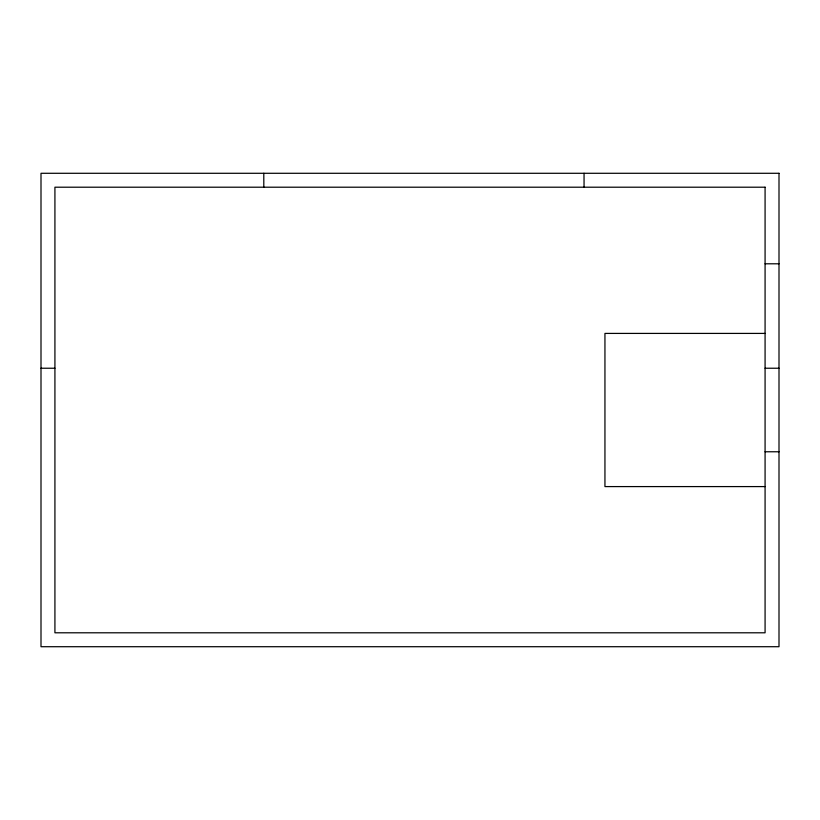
<?xml version="1.0" encoding="UTF-8"?>
<svg xmlns="http://www.w3.org/2000/svg" width="820" height="820" viewBox="0 0 820 820"><rect width="100%" height="100%" fill="white"/><g stroke="black" fill="none" stroke-linecap="round" stroke-linejoin="round"><path stroke-width="1.23" d="M765.08 263.794L779 263.794M765.08 333.412L604.945 333.412L604.945 486.588L765.08 486.588M41 368.231L54.919 368.231M765.08 368.231L779 368.231M765.08 451.769L779 451.769M584.055 173.286L584.055 187.206M263.794 173.286L263.794 187.206M779 173.286L41 173.286L41 646.713L779 646.713L779 173.286M765.08 187.206L54.919 187.206L54.919 632.794L765.08 632.794L765.08 187.206"/></g></svg>
